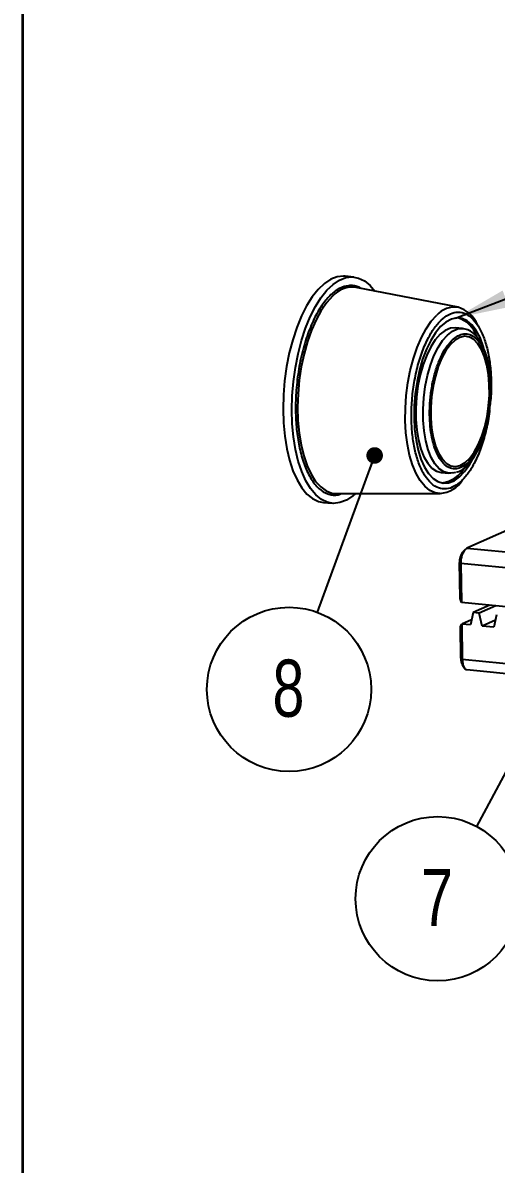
# Model space of a CAD drawing. Header units: millimetres. Extents: x -56 to 279, y 0 to 216.
# Drawn here: x 6.3 to 35.4, y 63.9 to 133.8 of the extents above; entities that cross this region are included whole.
import ezdxf

# ---------------------------------------------------------------- set-up
doc = ezdxf.new("R2010")
doc.units = ezdxf.units.MM
doc.layers.add('PAGE_BORDER', color=7, linetype='Continuous')
doc.layers.add('TITLE_BLOCK_BORDER', color=7, linetype='Continuous')
doc.styles.add('SLDTEXTSTYLE0', font='TXT', dxfattribs={"width": 0.75})
doc.dimstyles.new('SLDDIMSTYLE0', dxfattribs={"dimtxt": 0.18, "dimasz": 3.302, "dimexe": 0, "dimexo": 0.0625, "dimgap": 0, "dimtad": 0, "dimtih": 1, "dimtoh": 1, "dimdec": 0, "dimrnd": 1e-09, "dimzin": 0, "dimdsep": 46, "dimtxsty": 'Standard', "dimsah": 1, "dimcen": 0.09, "dimadec": 0, "dimazin": 0, "dimtfac": 3.302, "dimtdec": 0, "dimtofl": 0, "dimtmove": 0, "dimatfit": 3, "dimfxl": 1, "dimfrac": 2, "dimtolj": 1, "dimtzin": 0, "dimarcsym": 0})
doc.dimstyles.new('SLDDIMSTYLE1', dxfattribs={"dimtxt": 0.18, "dimasz": 1.016, "dimexe": 0, "dimexo": 0.0625, "dimgap": 0, "dimtad": 0, "dimtih": 1, "dimtoh": 1, "dimdec": 0, "dimrnd": 1e-09, "dimzin": 0, "dimdsep": 46, "dimtxsty": 'Standard', "dimblk1": 'DOT', "dimblk2": 'DOT', "dimsah": 1, "dimcen": 0.09, "dimadec": 0, "dimazin": 0, "dimtfac": 1.016, "dimtdec": 0, "dimtofl": 0, "dimtmove": 0, "dimatfit": 3, "dimldrblk": 'DOT', "dimfxl": 1, "dimfrac": 2, "dimtolj": 1, "dimtzin": 0, "dimarcsym": 0})

# ---------------------------------------------------------------- blocks, each defined once
blk = doc.blocks.new('SW_NOTE_51')
at = {"layer": 'TITLE_BLOCK_BORDER', "color": 0}
blk.add_circle((-2.378, -4.433), 5.031, dxfattribs=at)
at = {"layer": 'TITLE_BLOCK_BORDER', "color": 0, "insert": (-2.413, -2.609), "char_height": 3.5, "attachment_point": 2, "style": 'SLDTEXTSTYLE0'}
blk.add_mtext('7', dxfattribs=at)
blk = doc.blocks.new('SW_NOTE_53')
at = {"layer": 'TITLE_BLOCK_BORDER', "color": 0}
blk.add_circle((-1.73, -4.724), 5.031, dxfattribs=at)
at = {"layer": 'TITLE_BLOCK_BORDER', "color": 0, "insert": (-1.765, -2.9), "char_height": 3.5, "attachment_point": 2, "style": 'SLDTEXTSTYLE0'}
blk.add_mtext('8', dxfattribs=at)
blk = doc.blocks.new('_DOT')
at = {"color": 0, "linetype": 'ByBlock', "lineweight": -2}
blk.add_line((-0.5, 0), (-1, 0), dxfattribs=at)
at = {"color": 0, "linetype": 'ByBlock', "const_width": 0.5}
blk.add_lwpolyline([(-0.25, 0, 1), (0.25, 0, 1)], format="xyb", close=True, dxfattribs=at)

msp = doc.modelspace()

# ---------------------------------------------------------------- linework, layer by layer
at = {"color": 7, "linetype": 'Continuous', "lineweight": 25}
for p, q in [((26.633, 118.247), (26.097, 118.298)), ((33.024, 116.397), (26.776, 117.617)), ((33.306, 115.089), (32.859, 115.131)), ((33.452, 115.051), (33.307, 115.089)), ((32.011, 106.268), (32.457, 106.225)), ((32.457, 106.225), (32.707, 106.271)), ((25.567, 104.982), (31.932, 104.994)), ((24.771, 104.442), (25.306, 104.39)), ((36.392, 102.878), (33.556, 101.635)), ((33.459, 101.563), (33.307, 101.403)), ((33.556, 101.635), (52.721, 99.8)), ((33.206, 100.696), (33.118, 100.752)), ((33.146, 98.565), (33.118, 100.752)), ((52.371, 98.861), (33.206, 100.696)), ((33.206, 100.696), (33.237, 98.313)), ((33.237, 98.313), (33.146, 98.565)), ((48.47, 96.854), (33.237, 98.313)), ((34.982, 98.146), (33.958, 97.697)), ((35.339, 98.112), (34.316, 97.663)), ((33.86, 97.25), (33.254, 96.985)), ((33.958, 97.697), (33.79, 96.933)), ((34.316, 97.663), (33.958, 97.697)), ((34.504, 96.865), (34.316, 97.663)), ((35.312, 97.219), (34.504, 96.865)), ((35.387, 97.561), (35.219, 96.796)), ((33.168, 96.846), (33.254, 96.985)), ((33.193, 94.892), (33.168, 96.846)), ((33.254, 96.985), (33.282, 94.836)), ((33.79, 96.933), (33.254, 96.985)), ((35.219, 96.796), (34.504, 96.865)), ((33.193, 94.892), (33.282, 94.836)), ((33.282, 94.836), (48.156, 93.412)), ((33.283, 94.503), (33.402, 94.317)), ((33.565, 94.197), (48.44, 92.773))]:
    msp.add_line(p, q, dxfattribs=at)
at = {"color": 7, "linetype": 'Continuous', "lineweight": 25, "flags": 128}
for points in [[(26.097, 118.298), (26.009, 118.304), (25.618, 118.261), (25.225, 118.109), (24.835, 117.851), (24.454, 117.491), (24.089, 117.034), (23.745, 116.488), (23.428, 115.862), (23.142, 115.164), (22.893, 114.407), (22.683, 113.601), (22.517, 112.761), (22.397, 111.898), (22.325, 111.028), (22.302, 110.162), (22.328, 109.316), (22.403, 108.502), (22.526, 107.733), (22.695, 107.022), (22.907, 106.379), (23.159, 105.815), (23.447, 105.339), (23.766, 104.957), (24.111, 104.677), (24.478, 104.502), (24.771, 104.442)], [(26.738, 104.984), (26.569, 104.837), (26.179, 104.579), (25.785, 104.428), (25.395, 104.385), (25.013, 104.451), (24.647, 104.626), (24.302, 104.906), (23.983, 105.287), (23.695, 105.764), (23.443, 106.328), (23.231, 106.971), (23.062, 107.682), (22.939, 108.451), (22.864, 109.265), (22.838, 110.111), (22.861, 110.976), (22.933, 111.847), (23.053, 112.71), (23.219, 113.55), (23.429, 114.355), (23.678, 115.113), (23.964, 115.81), (24.281, 116.437), (24.625, 116.983), (24.99, 117.44), (25.371, 117.8), (25.761, 118.058), (26.154, 118.21), (26.544, 118.253), (26.926, 118.186), (27.292, 118.012), (27.637, 117.731), (27.926, 117.392)], [(34.667, 113.65), (34.566, 114.015), (34.372, 114.534), (34.14, 114.971), (33.876, 115.317), (33.585, 115.564), (33.273, 115.707), (32.948, 115.743), (32.615, 115.671), (32.282, 115.493), (31.956, 115.212), (31.644, 114.834), (31.353, 114.369), (31.089, 113.824), (30.857, 113.213), (30.663, 112.547), (30.51, 111.842), (30.402, 111.113), (30.341, 110.374), (30.329, 109.641), (30.365, 108.931), (30.45, 108.258), (30.58, 107.637), (30.754, 107.081), (30.967, 106.601), (31.216, 106.209), (31.494, 105.912), (31.796, 105.716), (32.116, 105.627), (32.446, 105.645), (32.78, 105.77), (33.11, 106), (33.429, 106.33), (33.732, 106.753), (33.897, 107.038)], [(32.859, 115.131), (32.553, 115.108), (32.239, 114.976), (31.929, 114.738), (31.632, 114.402), (31.355, 113.974), (31.104, 113.465), (30.887, 112.889), (30.707, 112.258), (30.57, 111.589), (30.478, 110.899), (30.435, 110.203), (30.441, 109.52), (30.497, 108.865), (30.6, 108.256), (30.748, 107.707), (30.938, 107.232), (31.164, 106.842), (31.422, 106.547), (31.705, 106.354), (32.006, 106.268), (32.011, 106.268)], [(33.306, 115.089), (33.311, 115.088), (33.438, 115.066)], [(34.891, 112.28), (34.793, 112.854), (34.649, 113.368), (34.465, 113.808), (34.245, 114.161), (33.995, 114.417), (33.722, 114.57), (33.433, 114.616), (33.137, 114.553), (32.841, 114.384), (32.553, 114.111), (32.281, 113.744), (32.034, 113.292), (31.817, 112.768), (31.636, 112.185), (31.496, 111.559), (31.402, 110.909), (31.355, 110.251), (31.357, 109.603), (31.408, 108.983), (31.507, 108.408), (31.65, 107.894), (31.834, 107.455), (32.054, 107.102), (32.304, 106.845), (32.577, 106.692), (32.866, 106.646), (33.163, 106.709), (33.459, 106.879), (33.746, 107.151), (34.018, 107.518), (34.265, 107.97), (34.483, 108.495), (34.664, 109.078), (34.803, 109.703), (34.898, 110.354), (34.944, 111.012), (34.942, 111.66), (34.891, 112.28)], [(32.864, 106.28), (32.764, 106.249), (32.457, 106.225)], [(33.282, 94.836), (33.291, 94.687), (33.313, 94.549), (33.348, 94.428), (33.394, 94.33), (33.45, 94.256), (33.513, 94.211), (33.565, 94.197)]]:
    msp.add_lwpolyline(points, dxfattribs=at)
at = {"color": 8, "linetype": 'Continuous', "lineweight": 25, "flags": 128}
for points in [[(25.329, 117.073), (24.975, 116.682), (24.638, 116.199), (24.326, 115.633), (24.043, 114.992), (23.795, 114.289), (23.585, 113.535), (23.418, 112.742), (23.295, 111.925), (23.22, 111.098), (23.193, 110.274), (23.215, 109.468), (23.285, 108.693), (23.403, 107.964), (23.566, 107.291), (23.772, 106.688), (24.017, 106.163), (24.296, 105.727), (24.606, 105.386), (24.94, 105.146), (25.293, 105.012), (25.567, 104.982)], [(31.932, 104.994), (31.629, 105.035), (31.299, 105.181), (30.989, 105.43), (30.706, 105.777), (30.453, 106.216), (30.235, 106.738), (30.058, 107.335), (29.923, 107.994), (29.834, 108.704), (29.793, 109.451), (29.799, 110.222), (29.853, 111.001), (29.954, 111.775), (30.1, 112.529), (30.289, 113.249), (30.516, 113.922), (30.777, 114.535), (31.069, 115.076), (31.384, 115.537), (31.718, 115.907)], [(32.457, 106.225), (32.452, 106.226), (32.152, 106.311), (31.869, 106.504), (31.611, 106.799), (31.384, 107.189), (31.194, 107.664), (31.046, 108.213), (30.943, 108.822), (30.888, 109.477), (30.882, 110.16), (30.925, 110.856), (31.016, 111.547), (31.153, 112.216), (31.333, 112.846), (31.551, 113.423), (31.802, 113.931), (32.079, 114.359), (32.376, 114.696), (32.685, 114.933), (33, 115.065), (33.306, 115.089)]]:
    msp.add_lwpolyline(points, dxfattribs=at)
at = {"color": 8, "linetype": 'Continuous', "lineweight": 25}
for centre, radius, start, end in [((26.57, 115.968), 1.661, 82.86415, 138.31649), ((32.834, 114.919), 1.49, 82.68059, 138.50004)]:
    msp.add_arc(centre, radius, start, end, dxfattribs=at)
at = {"color": 7, "linetype": 'Continuous', "lineweight": 25}
for centre, radius, start, end in [((32.478, 114.585), 1.893, 23.00368, 73.24493), ((32.519, 114.084), 1.731, 17.26175, 73.59189), ((31.771, 107.531), 1.912, 278.11113, 330.88934), ((31.79, 106.792), 1.804, 274.50458, 327.27636), ((34.063, 100.83), 0.949, 142.81805, 184.66624), ((34.283, 100.829), 1.085, 132.06193, 187.07801), ((33.945, 94.862), 0.752, 177.64778, 208.44769)]:
    msp.add_arc(centre, radius, start, end, dxfattribs=at)
at = {"color": 8, "linetype": 'Continuous', "lineweight": 25}
for points, knots in [([(25.237, 117.171), (25.41, 117.314), (25.768, 117.609), (26.235, 117.751), (26.611, 117.745), (26.869, 117.703), (27.018, 117.6), (27.079, 117.557)], [0, 0, 0, 0, 0.281656, 0.580183, 0.735903, 0.891521, 1, 1, 1, 1]), ([(25.237, 117.171), (25.068, 116.99), (24.72, 116.617), (24.237, 115.796), (23.801, 114.779), (23.447, 113.593), (23.24, 112.522), (23.133, 111.651), (23.068, 110.802), (23.056, 109.783), (23.145, 108.645), (23.33, 107.599), (23.617, 106.65), (24.009, 105.848), (24.491, 105.258), (24.946, 104.976), (25.327, 104.891), (25.606, 104.876), (25.791, 104.949), (25.878, 104.983)], [0, 0, 0, 0, 0.064105, 0.132051, 0.202821, 0.275093, 0.347365, 0.382784, 0.418225, 0.486171, 0.550276, 0.614382, 0.682327, 0.753097, 0.825369, 0.897641, 0.93306, 0.968502, 1, 1, 1, 1])]:
    msp.add_open_spline(points, degree=3, knots=knots, dxfattribs=at)
at = {"color": 7, "linetype": 'Continuous', "lineweight": 25}
for points, knots in [([(31.996, 115.612), (32.143, 115.733), (32.444, 115.981), (32.919, 116.124), (33.4, 116.071), (33.859, 115.788), (34.199, 115.372), (34.434, 114.946), (34.638, 114.476), (34.837, 113.816), (34.994, 112.934), (35.065, 111.976), (35.068, 111.128), (35.009, 110.607), (34.99, 110.436)], [0, 0, 0, 0, 0.08957, 0.184506, 0.283388, 0.384369, 0.485349, 0.534835, 0.584358, 0.679294, 0.768864, 0.858434, 0.95337, 1, 1, 1, 1]), ([(33.231, 105.753), (33.085, 105.632), (32.783, 105.384), (32.308, 105.241), (31.827, 105.295), (31.368, 105.577), (31.029, 105.994), (30.794, 106.419), (30.59, 106.889), (30.39, 107.549), (30.234, 108.431), (30.16, 109.389), (30.171, 110.428), (30.28, 111.519), (30.489, 112.598), (30.738, 113.433), (30.974, 114.036), (31.225, 114.573), (31.561, 115.146), (31.854, 115.46), (31.996, 115.612)], [0, 0, 0, 0, 0.058248, 0.119986, 0.18429, 0.249959, 0.315627, 0.347808, 0.380014, 0.441752, 0.5, 0.558248, 0.619986, 0.68429, 0.749959, 0.815627, 0.847808, 0.880014, 0.941752, 1, 1, 1, 1]), ([(32.678, 114.398), (32.79, 114.49), (33.02, 114.68), (33.383, 114.789), (33.751, 114.748), (34.101, 114.532), (34.411, 114.152), (34.664, 113.636), (34.849, 113.025), (34.968, 112.352), (35.025, 111.619), (35.016, 110.826), (34.932, 109.992), (34.773, 109.168), (34.545, 108.404), (34.265, 107.75), (33.954, 107.222), (33.73, 106.981), (33.621, 106.865)], [0, 0, 0, 0, 0.058258, 0.120006, 0.18432, 0.25, 0.31568, 0.379994, 0.441742, 0.5, 0.558258, 0.620006, 0.68432, 0.75, 0.81568, 0.879994, 0.941742, 1, 1, 1, 1]), ([(32.927, 106.311), (32.974, 106.318), (33.205, 106.349), (33.583, 106.675), (34.007, 107.19), (34.328, 107.782), (34.568, 108.379), (34.809, 109.174), (35.004, 110.218), (35.062, 111.287), (35.02, 112.149), (34.921, 112.871), (34.723, 113.627), (34.397, 114.342), (34.009, 114.788), (33.677, 115.004), (33.513, 115.038), (33.452, 115.051)], [0, 0, 0, 0, 0.021689, 0.106027, 0.180735, 0.246016, 0.302472, 0.355726, 0.458382, 0.556432, 0.609152, 0.671679, 0.744234, 0.827018, 0.920142, 0.970701, 1, 1, 1, 1]), ([(33.621, 106.865), (33.51, 106.773), (33.279, 106.583), (32.916, 106.474), (32.549, 106.515), (32.198, 106.731), (31.888, 107.111), (31.635, 107.627), (31.451, 108.237), (31.332, 108.911), (31.275, 109.643), (31.284, 110.437), (31.367, 111.271), (31.526, 112.095), (31.754, 112.859), (32.034, 113.513), (32.345, 114.041), (32.569, 114.281), (32.678, 114.398)], [0, 0, 0, 0, 0.058258, 0.120006, 0.18432, 0.25, 0.31568, 0.379994, 0.441742, 0.5, 0.558258, 0.620006, 0.68432, 0.75, 0.81568, 0.879994, 0.941742, 1, 1, 1, 1]), ([(34.96, 110.14), (34.952, 110.046), (34.909, 109.581), (34.734, 108.768), (34.49, 107.932), (34.253, 107.33), (34.003, 106.792), (33.667, 106.22), (33.373, 105.906), (33.231, 105.753)], [0, 0, 0, 0, 0.049873, 0.247502, 0.445132, 0.541981, 0.638903, 0.824702, 1, 1, 1, 1])]:
    msp.add_open_spline(points, degree=3, knots=knots, dxfattribs=at)
at = {"layer": 'PAGE_BORDER', "lineweight": 35}
msp.add_line((6.35, 6.35), (6.35, 209.55), dxfattribs=at)

# ---------------------------------------------------------------- block references
at = {"layer": 'TITLE_BLOCK_BORDER'}
for name, p in [('SW_NOTE_53', (24.395, 97.712)), ('SW_NOTE_51', (34.155, 84.597))]:
    msp.add_blockref(name, p, dxfattribs=at)

# ---------------------------------------------------------------- leaders
for points, dimstyle in [([(32.868, 115.736), (60.15, 126.173)], 'SLDDIMSTYLE0'), ([(27.913, 107.318), (24.395, 97.712)], 'SLDDIMSTYLE1'), ([(39.025, 93.675), (34.155, 84.597)], 'SLDDIMSTYLE0')]:
    msp.add_leader(points, dimstyle=dimstyle, dxfattribs=at)

doc.saveas('drawing.dxf')
